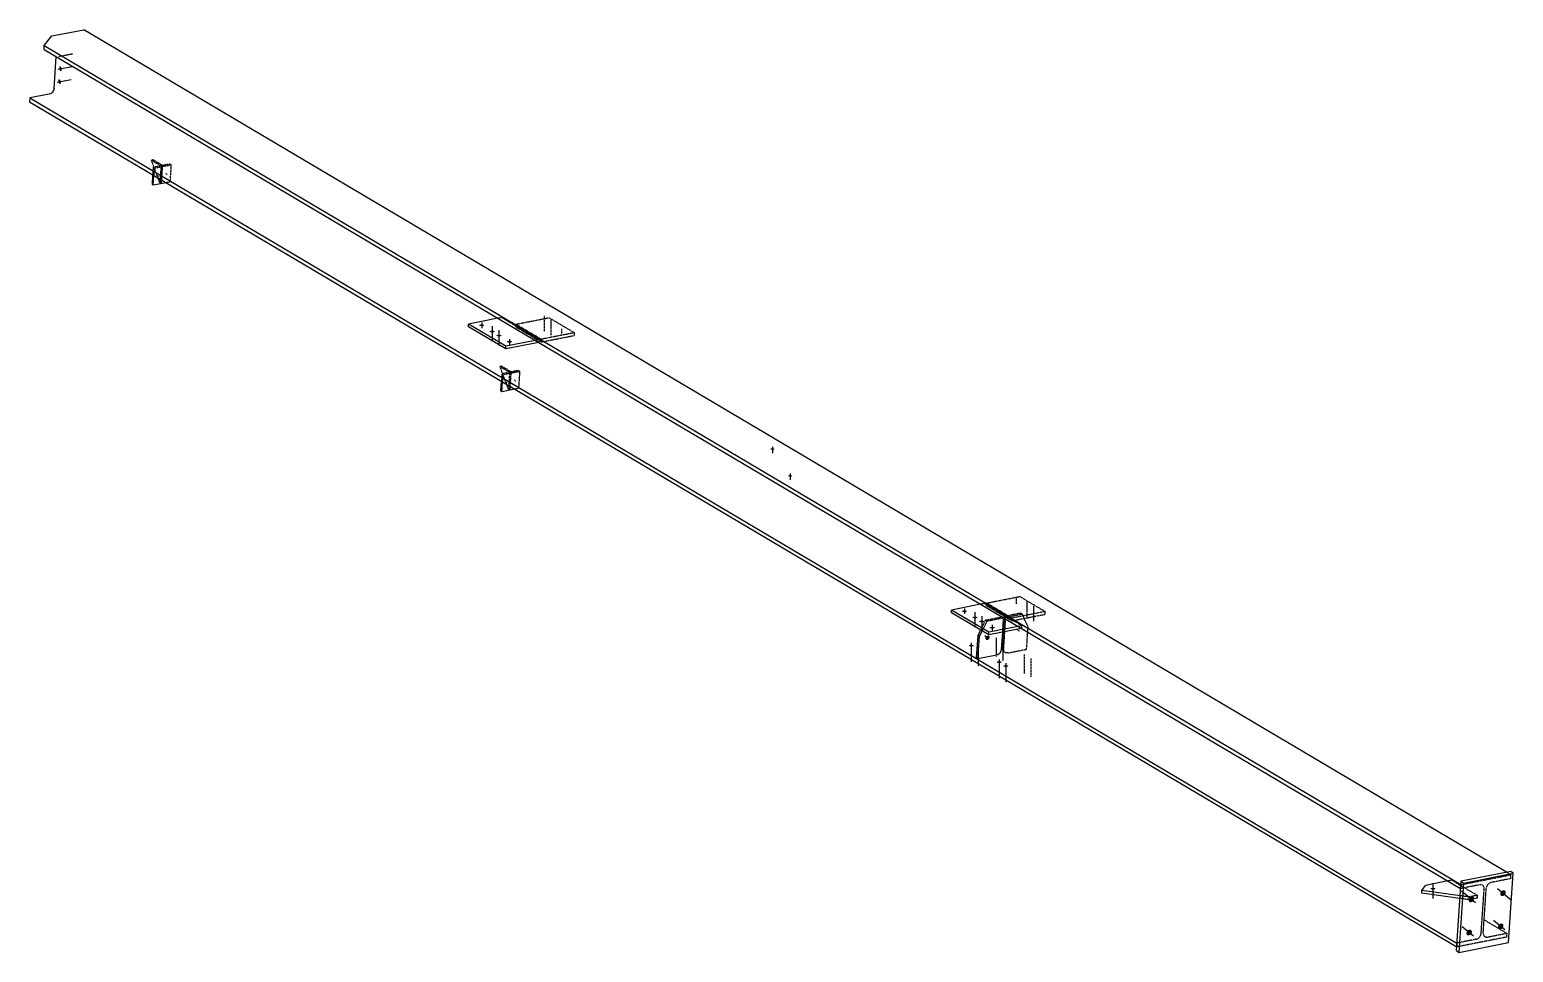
# Model space of a CAD drawing. Header units: millimetres. Extents: x 24 to 84095, y 8 to 4935.
# Drawn here: x 52259 to 60000, y 120 to 4935 of the extents above; entities that cross this region are included whole.
import ezdxf

# ---------------------------------------------------------------- set-up
doc = ezdxf.new("R2010")
doc.units = ezdxf.units.MM
doc.linetypes.add('DXK_LINE_DOT2', pattern=[3.9198, 1.9599, -1.9599])
doc.layers.add('STÅL', color=7, linetype='Continuous')

msp = doc.modelspace()

# ---------------------------------------------------------------- hatches: boundary and pattern name
at = {"layer": 'STÅL', "linetype": 'Continuous'}
for points in [[(52425.9, 4732.3), (52426.3, 4729.6), (52426.4, 4727), (52426.2, 4724.6), (52425.8, 4722.4), (52425.1, 4720.6), (52424.1, 4719.3), (52423, 4718.5), (52421.8, 4718.3), (52420.4, 4718.6), (52419.1, 4719.5), (52417.7, 4720.8), (52416.5, 4722.6), (52415.4, 4724.8), (52414.5, 4727.3), (52413.9, 4729.9), (52413.5, 4732.6), (52413.4, 4735.2), (52413.6, 4737.6), (52414, 4739.8), (52414.7, 4741.5), (52415.6, 4742.9), (52416.7, 4743.6), (52418, 4743.9), (52419.3, 4743.6), (52420.7, 4742.7), (52422, 4741.4), (52423.2, 4739.5), (52424.3, 4737.4), (52425.2, 4734.9)], [(52421.3, 4665), (52421.7, 4662.4), (52421.8, 4659.7), (52421.6, 4657.3), (52421.2, 4655.2), (52420.5, 4653.4), (52419.6, 4652.1), (52418.4, 4651.3), (52417.2, 4651), (52415.9, 4651.3), (52414.5, 4652.2), (52413.2, 4653.6), (52411.9, 4655.4), (52410.9, 4657.6), (52410, 4660), (52409.3, 4662.7), (52408.9, 4665.3), (52408.8, 4668), (52409, 4670.4), (52409.4, 4672.5), (52410.1, 4674.3), (52411.1, 4675.6), (52412.2, 4676.4), (52413.4, 4676.7), (52414.8, 4676.3), (52416.1, 4675.5), (52417.4, 4674.1), (52418.7, 4672.3), (52419.8, 4670.1), (52420.6, 4667.7)], [(54617.6, 3387.9), (54614.9, 3388), (54612.3, 3388.3), (54610, 3388.7), (54607.9, 3389.4), (54606.3, 3390.1), (54605.2, 3391), (54604.7, 3391.9), (54604.7, 3392.8), (54605.2, 3393.7), (54606.3, 3394.6), (54607.9, 3395.3), (54610, 3395.9), (54612.3, 3396.4), (54614.9, 3396.7), (54617.6, 3396.8), (54620.3, 3396.7), (54622.9, 3396.4), (54625.2, 3395.9), (54627.3, 3395.3), (54628.9, 3394.6), (54630, 3393.7), (54630.5, 3392.8), (54630.5, 3391.9), (54630, 3391), (54628.9, 3390.1), (54627.3, 3389.4), (54625.2, 3388.7), (54622.9, 3388.3), (54620.3, 3388)], [(54672.6, 3355.3), (54669.9, 3355.4), (54667.3, 3355.7), (54664.9, 3356.2), (54662.9, 3356.8), (54661.3, 3357.5), (54660.2, 3358.4), (54659.7, 3359.3), (54659.7, 3360.2), (54660.2, 3361.1), (54661.3, 3362), (54662.9, 3362.7), (54664.9, 3363.4), (54667.3, 3363.8), (54669.9, 3364.1), (54672.6, 3364.2), (54675.3, 3364.1), (54677.9, 3363.8), (54680.2, 3363.4), (54682.3, 3362.7), (54683.8, 3362), (54685, 3361.1), (54685.5, 3360.2), (54685.5, 3359.3), (54685, 3358.4), (54683.8, 3357.5), (54682.3, 3356.8), (54680.2, 3356.2), (54677.9, 3355.7), (54675.3, 3355.4)], [(54707.6, 3334.6), (54704.9, 3334.7), (54702.3, 3335), (54699.9, 3335.4), (54697.9, 3336.1), (54696.3, 3336.8), (54695.2, 3337.7), (54694.7, 3338.6), (54694.7, 3339.5), (54695.2, 3340.4), (54696.3, 3341.3), (54697.9, 3342), (54699.9, 3342.6), (54702.3, 3343.1), (54704.9, 3343.4), (54707.6, 3343.5), (54710.3, 3343.4), (54712.9, 3343.1), (54715.2, 3342.6), (54717.3, 3342), (54718.8, 3341.3), (54720, 3340.4), (54720.5, 3339.5), (54720.5, 3338.6), (54720, 3337.7), (54718.8, 3336.8), (54717.3, 3336.1), (54715.2, 3335.4), (54712.9, 3335), (54710.3, 3334.7)], [(54762.6, 3302), (54759.9, 3302.1), (54757.3, 3302.4), (54755, 3302.8), (54752.9, 3303.5), (54751.3, 3304.2), (54750.2, 3305.1), (54749.7, 3306), (54749.7, 3306.9), (54750.2, 3307.8), (54751.3, 3308.7), (54752.9, 3309.4), (54755, 3310), (54757.3, 3310.5), (54759.9, 3310.8), (54762.6, 3310.9), (54765.3, 3310.8), (54767.9, 3310.5), (54770.2, 3310), (54772.3, 3309.4), (54773.9, 3308.7), (54775, 3307.8), (54775.5, 3306.9), (54775.5, 3306), (54775, 3305.1), (54773.9, 3304.2), (54772.3, 3303.5), (54770.2, 3302.8), (54767.9, 3302.4), (54765.3, 3302.1)], [(56134.4, 2742.7), (56132.1, 2742.8), (56129.9, 2743), (56127.9, 2743.4), (56126.2, 2743.9), (56124.9, 2744.6), (56123.9, 2745.3), (56123.5, 2746.1), (56123.5, 2746.8), (56123.9, 2747.6), (56124.9, 2748.3), (56126.2, 2749), (56127.9, 2749.5), (56129.9, 2749.9), (56132.1, 2750.1), (56134.4, 2750.2), (56136.7, 2750.1), (56138.9, 2749.9), (56140.9, 2749.5), (56142.6, 2749), (56143.9, 2748.3), (56144.9, 2747.6), (56145.4, 2746.8), (56145.4, 2746.1), (56144.9, 2745.3), (56143.9, 2744.6), (56142.6, 2743.9), (56140.9, 2743.4), (56138.9, 2743), (56136.7, 2742.8)], [(56227, 2603), (56224.7, 2603.1), (56222.5, 2603.3), (56220.6, 2603.7), (56218.8, 2604.2), (56217.5, 2604.9), (56216.6, 2605.6), (56216.1, 2606.4), (56216.1, 2607.2), (56216.6, 2607.9), (56217.5, 2608.6), (56218.8, 2609.3), (56220.6, 2609.8), (56222.5, 2610.2), (56224.7, 2610.4), (56227, 2610.5), (56229.3, 2610.4), (56231.5, 2610.2), (56233.5, 2609.8), (56235.2, 2609.3), (56236.6, 2608.6), (56237.5, 2607.9), (56238, 2607.2), (56238, 2606.4), (56237.5, 2605.6), (56236.6, 2604.9), (56235.2, 2604.2), (56233.5, 2603.7), (56231.5, 2603.3), (56229.3, 2603.1)], [(57136.4, 1895.8), (57133.7, 1895.9), (57131.1, 1896.2), (57128.7, 1896.6), (57126.7, 1897.3), (57125.1, 1898), (57124, 1898.9), (57123.4, 1899.8), (57123.4, 1900.7), (57124, 1901.6), (57125.1, 1902.5), (57126.7, 1903.2), (57128.7, 1903.8), (57131.1, 1904.3), (57133.7, 1904.6), (57136.4, 1904.7), (57139.1, 1904.6), (57141.7, 1904.3), (57144, 1903.8), (57146, 1903.2), (57147.6, 1902.5), (57148.7, 1901.6), (57149.3, 1900.7), (57149.3, 1899.8), (57148.7, 1898.9), (57147.6, 1898), (57146, 1897.3), (57144, 1896.6), (57141.7, 1896.2), (57139.1, 1895.9)], [(57191.4, 1863.2), (57188.7, 1863.3), (57186.1, 1863.6), (57183.7, 1864.1), (57181.7, 1864.7), (57180.1, 1865.4), (57179, 1866.3), (57178.4, 1867.2), (57178.4, 1868.1), (57179, 1869), (57180.1, 1869.9), (57181.7, 1870.6), (57183.7, 1871.2), (57186.1, 1871.7), (57188.7, 1872), (57191.4, 1872.1), (57194.1, 1872), (57196.7, 1871.7), (57199, 1871.2), (57201, 1870.6), (57202.6, 1869.9), (57203.7, 1869), (57204.3, 1868.1), (57204.3, 1867.2), (57203.7, 1866.3), (57202.6, 1865.4), (57201, 1864.7), (57199, 1864.1), (57196.7, 1863.6), (57194.1, 1863.3)], [(57226.4, 1842.5), (57223.7, 1842.6), (57221.1, 1842.9), (57218.7, 1843.3), (57216.7, 1843.9), (57215.1, 1844.7), (57214, 1845.5), (57213.4, 1846.5), (57213.4, 1847.4), (57214, 1848.3), (57215.1, 1849.1), (57216.7, 1849.9), (57218.7, 1850.5), (57221.1, 1851), (57223.7, 1851.3), (57226.4, 1851.4), (57229.1, 1851.3), (57231.7, 1851), (57234, 1850.5), (57236, 1849.9), (57237.6, 1849.1), (57238.7, 1848.3), (57239.3, 1847.4), (57239.3, 1846.5), (57238.7, 1845.5), (57237.6, 1844.7), (57236, 1843.9), (57234, 1843.3), (57231.7, 1842.9), (57229.1, 1842.6)], [(57281.4, 1809.9), (57278.7, 1810), (57276.1, 1810.3), (57273.7, 1810.7), (57271.7, 1811.4), (57270.1, 1812.1), (57269, 1813), (57268.4, 1813.9), (57268.4, 1814.8), (57269, 1815.7), (57270.1, 1816.6), (57271.7, 1817.3), (57273.7, 1817.9), (57276.1, 1818.4), (57278.7, 1818.7), (57281.4, 1818.8), (57284.1, 1818.7), (57286.7, 1818.4), (57289, 1817.9), (57291, 1817.3), (57292.6, 1816.6), (57293.7, 1815.7), (57294.3, 1814.8), (57294.3, 1813.9), (57293.7, 1813), (57292.6, 1812.1), (57291, 1811.4), (57289, 1810.7), (57286.7, 1810.3), (57284.1, 1810)], [(57172.2, 1716.4), (57169.5, 1716.5), (57166.9, 1716.7), (57164.5, 1717.2), (57162.5, 1717.8), (57160.9, 1718.6), (57159.8, 1719.4), (57159.3, 1720.3), (57159.3, 1721.3), (57159.8, 1722.2), (57160.9, 1723), (57162.5, 1723.8), (57164.5, 1724.4), (57166.9, 1724.9), (57169.5, 1725.2), (57172.2, 1725.3), (57174.9, 1725.2), (57177.5, 1724.9), (57179.8, 1724.4), (57181.9, 1723.8), (57183.4, 1723), (57184.6, 1722.2), (57185.1, 1721.3), (57185.1, 1720.3), (57184.6, 1719.4), (57183.4, 1718.6), (57181.9, 1717.8), (57179.8, 1717.2), (57177.5, 1716.7), (57174.9, 1716.5)], [(57249.4, 1768.2), (57251.3, 1770.1), (57253.5, 1771.7), (57255.8, 1772.9), (57258.1, 1773.5), (57260.4, 1773.7), (57262.6, 1773.4), (57264.5, 1772.5), (57266.1, 1771.2), (57267.4, 1769.4), (57268.1, 1767.4), (57268.4, 1765.1), (57268.2, 1762.6), (57267.5, 1760.2), (57266.4, 1757.7), (57264.8, 1755.5), (57262.9, 1753.6), (57260.8, 1752), (57258.5, 1750.8), (57256.1, 1750.2), (57253.8, 1750), (57251.6, 1750.4), (57249.7, 1751.2), (57248.1, 1752.5), (57246.9, 1754.3), (57246.1, 1756.3), (57245.8, 1758.6), (57246, 1761.1), (57246.7, 1763.6), (57247.9, 1766)], [(57317.2, 1630.5), (57314.5, 1630.6), (57311.9, 1630.8), (57309.5, 1631.3), (57307.5, 1631.9), (57305.9, 1632.7), (57304.8, 1633.5), (57304.3, 1634.4), (57304.3, 1635.4), (57304.8, 1636.3), (57305.9, 1637.1), (57307.5, 1637.9), (57309.5, 1638.5), (57311.9, 1639), (57314.5, 1639.3), (57317.2, 1639.4), (57319.9, 1639.3), (57322.5, 1639), (57324.8, 1638.5), (57326.9, 1637.9), (57328.4, 1637.1), (57329.6, 1636.3), (57330.1, 1635.4), (57330.1, 1634.4), (57329.6, 1633.5), (57328.4, 1632.7), (57326.9, 1631.9), (57324.8, 1631.3), (57322.5, 1630.8), (57319.9, 1630.6)], [(57352.2, 1609.7), (57349.5, 1609.8), (57346.9, 1610.1), (57344.5, 1610.6), (57342.5, 1611.2), (57340.9, 1612), (57339.8, 1612.8), (57339.3, 1613.7), (57339.3, 1614.6), (57339.8, 1615.6), (57340.9, 1616.4), (57342.5, 1617.2), (57344.5, 1617.8), (57346.9, 1618.2), (57349.5, 1618.5), (57352.2, 1618.6), (57354.9, 1618.5), (57357.5, 1618.2), (57359.8, 1617.8), (57361.9, 1617.2), (57363.4, 1616.4), (57364.6, 1615.6), (57365.1, 1614.6), (57365.1, 1613.7), (57364.6, 1612.8), (57363.4, 1612), (57361.9, 1611.2), (57359.8, 1610.6), (57357.5, 1610.1), (57354.9, 1609.8)], [(59580.7, 447.6), (59578, 447.7), (59575.4, 448), (59573.1, 448.5), (59571.1, 449.1), (59569.5, 449.8), (59568.3, 450.7), (59567.8, 451.6), (59567.8, 452.5), (59568.3, 453.4), (59569.5, 454.3), (59571.1, 455), (59573.1, 455.7), (59575.4, 456.1), (59578, 456.4), (59580.7, 456.5), (59583.4, 456.4), (59586, 456.1), (59588.4, 455.7), (59590.4, 455), (59592, 454.3), (59593.1, 453.4), (59593.6, 452.5), (59593.6, 451.6), (59593.1, 450.7), (59592, 449.8), (59590.4, 449.1), (59588.4, 448.5), (59586, 448), (59583.4, 447.7)], [(59771.8, 404.4), (59774.2, 406.8), (59777, 408.8), (59779.9, 410.3), (59782.9, 411.2), (59785.8, 411.4), (59788.6, 410.9), (59791, 409.8), (59793.1, 408.2), (59794.6, 406), (59795.6, 403.3), (59795.9, 400.4), (59795.7, 397.3), (59794.8, 394.2), (59793.3, 391.1), (59791.4, 388.3), (59789, 385.8), (59786.3, 383.8), (59783.3, 382.3), (59780.3, 381.5), (59777.4, 381.3), (59774.6, 381.7), (59772.2, 382.8), (59770.2, 384.5), (59768.6, 386.7), (59767.6, 389.3), (59767.3, 392.2), (59767.5, 395.3), (59768.4, 398.5), (59769.9, 401.5)], [(59936.4, 436.8), (59938.8, 439.3), (59941.5, 441.3), (59944.4, 442.8), (59947.4, 443.7), (59950.4, 443.9), (59953.1, 443.4), (59955.6, 442.3), (59957.6, 440.6), (59959.1, 438.4), (59960.1, 435.8), (59960.5, 432.9), (59960.2, 429.8), (59959.3, 426.7), (59957.9, 423.6), (59955.9, 420.8), (59953.5, 418.3), (59950.8, 416.3), (59947.9, 414.8), (59944.9, 414), (59941.9, 413.8), (59939.2, 414.2), (59936.7, 415.3), (59934.7, 417), (59933.2, 419.2), (59932.2, 421.8), (59931.8, 424.7), (59932.1, 427.8), (59933, 431), (59934.4, 434)], [(59760.1, 231), (59762.5, 233.5), (59765.2, 235.5), (59768.1, 237), (59771.1, 237.8), (59774, 238), (59776.8, 237.6), (59779.2, 236.5), (59781.3, 234.8), (59782.8, 232.6), (59783.8, 230), (59784.1, 227.1), (59783.9, 224), (59783, 220.8), (59781.6, 217.8), (59779.6, 214.9), (59777.2, 212.5), (59774.5, 210.4), (59771.6, 209), (59768.6, 208.1), (59765.6, 207.9), (59762.9, 208.4), (59760.4, 209.5), (59758.4, 211.1), (59756.8, 213.3), (59755.9, 216), (59755.5, 218.9), (59755.8, 222), (59756.6, 225.1), (59758.1, 228.2)], [(59924.6, 263.5), (59927, 266), (59929.7, 268), (59932.6, 269.4), (59935.6, 270.3), (59938.6, 270.5), (59941.3, 270.1), (59943.8, 269), (59945.8, 267.3), (59947.4, 265.1), (59948.3, 262.5), (59948.7, 259.6), (59948.4, 256.4), (59947.5, 253.3), (59946.1, 250.2), (59944.1, 247.4), (59941.7, 245), (59939, 242.9), (59936.1, 241.5), (59933.1, 240.6), (59930.2, 240.4), (59927.4, 240.9), (59925, 241.9), (59922.9, 243.6), (59921.4, 245.8), (59920.4, 248.4), (59920, 251.4), (59920.3, 254.5), (59921.2, 257.6), (59922.6, 260.7)]]:
    msp.add_hatch(color=96, dxfattribs=at).paths.add_polyline_path(points)

# ---------------------------------------------------------------- linework, layer by layer
at = {"layer": 'STÅL', "color": 2, "linetype": 'Continuous'}
for p, q in [((52334.9, 4852.3), (52374.1, 4902.4)), ((52374.1, 4902.4), (52541.1, 4935.3)), ((59964.2, 537.9), (52541.1, 4935.3)), ((52334.9, 4831.1), (52334.9, 4852.3)), ((52334.9, 4852.3), (59726.7, 473.3)), ((52334.9, 4831.1), (59725.4, 453)), ((52386.7, 4628.1), (52397.9, 4793.8)), ((52260.5, 4579.2), (52259.1, 4558.8)), ((52361.6, 4599.1), (52260.5, 4579.2)), ((52260.5, 4579.2), (59706, 168.5)), ((52370.7, 4602.7), (52361.6, 4599.1)), ((52378.7, 4609.5), (52370.7, 4602.7)), ((52384.3, 4618.4), (52378.7, 4609.5)), ((52386.7, 4628.1), (52384.3, 4618.4)), ((52259.1, 4558.8), (59704.6, 148.1)), ((52899.2, 4127.4), (52902.6, 4177.6)), ((52899.2, 4127.4), (52904.2, 4123.3)), ((52904.2, 4123.3), (52907.7, 4174.6)), ((52971.8, 4136.7), (52904.2, 4123.3)), ((54702.1, 3428.8), (54549.3, 3398.6)), ((54549.3, 3384.5), (54549.3, 3398.6)), ((54744.3, 3283.1), (54549.3, 3398.6)), ((54744.3, 3269), (54549.3, 3384.5)), ((54897.1, 3313.3), (54744.3, 3283.1)), ((54914.9, 3302.7), (54744.3, 3269)), ((54744.3, 3269), (54744.3, 3283.1)), ((54718, 3050), (54721.4, 3100.2)), ((54723, 3045.9), (54726.5, 3097.2)), ((54718, 3050), (54723, 3045.9)), ((54790.5, 3059.2), (54723, 3045.9)), ((57220.9, 1936.7), (57068.1, 1906.5)), ((57068.1, 1892.4), (57068.1, 1906.5)), ((57263.1, 1791), (57068.1, 1906.5)), ((57263.1, 1776.9), (57068.1, 1892.4)), ((57207.1, 1774.4), (57220.8, 1801.9)), ((57214.6, 1768.3), (57228.9, 1797.1)), ((57415.9, 1821.1), (57263.1, 1791)), ((57433.7, 1810.6), (57263.1, 1776.9)), ((57263.1, 1776.9), (57263.1, 1791)), ((57329.6, 1699.9), (57335.8, 1791.2)), ((57199.2, 1657.9), (57207.1, 1774.4)), ((57206.7, 1651.7), (57214.6, 1768.3)), ((57214.6, 1768.3), (57207.1, 1774.4)), ((57206.7, 1651.7), (57199.2, 1657.9)), ((57304.5, 1671), (57206.7, 1651.7)), ((57311.8, 1673.7), (57304.5, 1671)), ((57317.8, 1677.8), (57311.8, 1673.7)), ((57323.7, 1684.3), (57319, 1678.8)), ((57324.6, 1685.8), (57327.9, 1692.2)), ((57327.9, 1692.2), (57329.6, 1699.9)), ((59987.8, 542.6), (59728, 491.3)), ((60000.2, 532.4), (59987.8, 542.6)), ((59522.3, 443.1), (59542.3, 469.6)), ((59658.6, 492.6), (59542.3, 469.6)), ((59703.4, 130.2), (59728, 491.3)), ((59740.4, 481.1), (59715.8, 120)), ((59725.4, 453), (59726.7, 473.3)), ((59728, 491.3), (59740.4, 481.1)), ((59740.4, 481.1), (60000.2, 532.4)), ((59975.6, 171.3), (60000.2, 532.4)), ((59522.3, 429), (59522.3, 443.1)), ((59722.8, 415.4), (59522.3, 443.1)), ((59721.9, 401.4), (59522.3, 429)), ((59706, 168.5), (59704.6, 148.1)), ((59715.8, 120), (59975.6, 171.3)), ((59703.4, 130.2), (59715.8, 120))]:
    msp.add_line(p, q, dxfattribs=at)
at = {"layer": 'STÅL', "color": 96, "linetype": 'DXK_LINE_DOT2'}
for p, q in [((52411.5, 4795.8), (52485.1, 4810.3)), ((52977, 4177.9), (52968.1, 4185.2)), ((52932, 4169), (52923.1, 4176.3)), ((54943.2, 3441.4), (54943.2, 3361.5)), ((54978.2, 3420.6), (54978.2, 3340.8)), ((55033.2, 3374), (55033.2, 3345.8)), ((54750.8, 3091.6), (54741.8, 3098.9)), ((54795.8, 3100.5), (54786.9, 3107.8)), ((57407, 1967.8), (57407, 1939.6)), ((57462, 1949.3), (57462, 1869.4)), ((57497, 1928.5), (57497, 1848.7)), ((57408.9, 1807), (57423.8, 1794.8)), ((57207.2, 1714.2), (57207.2, 1615.5)), ((57302.1, 1760.6), (57302.1, 1661.9)), ((57337.1, 1739.8), (57337.1, 1641.2)), ((57447.1, 1674.7), (57447.1, 1576)), ((57482.1, 1653.9), (57482.1, 1555.3))]:
    msp.add_line(p, q, dxfattribs=at)
at = {"layer": 'STÅL', "color": 96, "linetype": 'Continuous'}
for p, q in [((52406.9, 4728.5), (52480.5, 4743.1)), ((52402.3, 4661.3), (52475.9, 4675.8)), ((54617.6, 3406.4), (54617.6, 3378.2)), ((54672.6, 3388), (54672.6, 3308.1)), ((54707.6, 3367.2), (54707.6, 3287.3)), ((54762.6, 3320.5), (54762.6, 3292.4)), ((56134.4, 2758.7), (56134.4, 2725.3)), ((56227, 2619), (56227, 2585.6)), ((57136.4, 1914.3), (57136.4, 1886.1)), ((57191.4, 1895.8), (57191.4, 1816)), ((57226.4, 1875.1), (57226.4, 1795.2)), ((57281.4, 1828.4), (57281.4, 1800.2)), ((57172.2, 1734.9), (57172.2, 1636.2)), ((57242.2, 1774.1), (57257.1, 1761.9)), ((57317.2, 1649), (57317.2, 1550.3)), ((57352.2, 1628.3), (57352.2, 1529.6)), ((59580.7, 480.3), (59580.7, 400.4)), ((59803.4, 378.3), (59729.5, 439.2)), ((59916.9, 452.9), (59990.8, 392)), ((59791.7, 205), (59732.6, 253.6)), ((59956.2, 237.5), (59897.1, 286.1))]:
    msp.add_line(p, q, dxfattribs=at)
at = {"layer": 'STÅL', "color": 7, "linetype": 'DXK_LINE_DOT2'}
for p, q in [((52903, 4256.1), (52894.3, 4254.4)), ((52938.2, 4135.1), (52894.3, 4254.4)), ((52894.3, 4254.4), (52944.3, 4224.8)), ((52902.6, 4177.6), (52905.3, 4217.1)), ((52953, 4226.5), (52903, 4256.1)), ((52991.9, 4234.2), (52905.3, 4217.1)), ((52905.3, 4217.1), (52910.3, 4213)), ((52907.7, 4174.6), (52910.3, 4213)), ((52910.3, 4213), (52996.9, 4230.1)), ((52944.3, 4224.8), (52938.2, 4135.1)), ((52946.9, 4136.8), (52953, 4226.5)), ((52996.9, 4230.1), (52990.8, 4140.4)), ((52991.9, 4234.2), (52996.9, 4230.1)), ((52946.9, 4136.8), (52938.2, 4135.1)), ((52990.8, 4140.4), (52971.8, 4136.7)), ((54722.5, 3432.8), (54702.1, 3428.8)), ((54722.5, 3432.8), (54917.5, 3317.3)), ((54795.8, 3397.9), (54969, 3432.1)), ((54969, 3432.1), (55101.5, 3353.6)), ((54795.8, 3383.8), (54795.8, 3397.9)), ((54928.3, 3319.4), (54795.8, 3397.9)), ((54795.8, 3383.8), (54928.3, 3305.3)), ((55101.5, 3353.6), (54928.3, 3319.4)), ((54928.3, 3305.3), (55101.5, 3339.5)), ((55101.5, 3339.5), (55101.5, 3353.6)), ((54917.5, 3317.3), (54897.1, 3313.3)), ((54917.5, 3303.2), (54914.9, 3302.7)), ((54917.5, 3303.2), (54917.5, 3317.3)), ((54928.3, 3305.3), (54928.3, 3319.4)), ((54721.7, 3178.7), (54713.1, 3177)), ((54757, 3057.7), (54713.1, 3177)), ((54713.1, 3177), (54763.1, 3147.3)), ((54771.7, 3149.1), (54721.7, 3178.7)), ((54721.4, 3100.2), (54724.1, 3139.6)), ((54810.7, 3156.7), (54724.1, 3139.6)), ((54724.1, 3139.6), (54729.1, 3135.6)), ((54726.5, 3097.2), (54729.1, 3135.6)), ((54729.1, 3135.6), (54815.7, 3152.7)), ((54763.1, 3147.3), (54757, 3057.7)), ((54765.6, 3059.4), (54771.7, 3149.1)), ((54815.7, 3152.7), (54809.6, 3063)), ((54810.7, 3156.7), (54815.7, 3152.7)), ((54765.6, 3059.4), (54757, 3057.7)), ((54809.6, 3063), (54790.5, 3059.2)), ((57241.3, 1940.7), (57220.9, 1936.7)), ((57241.3, 1940.7), (57436.3, 1825.2)), ((57252.1, 1942.8), (57425.3, 1977)), ((57252.1, 1928.7), (57252.1, 1942.8)), ((57384.6, 1864.3), (57252.1, 1942.8)), ((57425.3, 1977), (57557.8, 1898.5)), ((57246.7, 1853.9), (57333.3, 1871)), ((57252.1, 1928.7), (57384.6, 1850.2)), ((57340.8, 1864.8), (57254.2, 1847.7)), ((57333.3, 1871), (57340.8, 1864.8)), ((57344.7, 1873.2), (57333.5, 1708.2)), ((57335.8, 1791.2), (57340.8, 1864.8)), ((57340.9, 1702.1), (57352.1, 1867.1)), ((57431.3, 1890.3), (57344.7, 1873.2)), ((57352.1, 1867.1), (57344.7, 1873.2)), ((57438.7, 1884.2), (57352.1, 1867.1)), ((57557.8, 1898.5), (57384.6, 1864.3)), ((57384.6, 1850.2), (57557.8, 1884.4)), ((57384.6, 1850.2), (57384.6, 1864.3)), ((57431.3, 1890.3), (57438.7, 1884.2)), ((57468.4, 1818.4), (57438.7, 1884.2)), ((57557.8, 1884.4), (57557.8, 1898.5)), ((57220.8, 1801.9), (57246.7, 1853.9)), ((57228.9, 1797.1), (57254.2, 1847.7)), ((57254.2, 1847.7), (57246.7, 1853.9)), ((57436.3, 1825.2), (57415.9, 1821.1)), ((57436.3, 1811.1), (57433.7, 1810.6)), ((57436.3, 1811.1), (57436.3, 1825.2)), ((57460.5, 1701.8), (57468.4, 1818.4)), ((57333.5, 1708.2), (57334.1, 1701)), ((57318.6, 1678.4), (57317.8, 1677.8)), ((57318.6, 1678.4), (57319, 1678.8)), ((57324.1, 1684.8), (57323.7, 1684.3)), ((57324.1, 1684.8), (57324.6, 1685.8)), ((57334.1, 1701), (57337, 1694.9)), ((57337, 1694.9), (57341.8, 1690.6)), ((57341.5, 1694.9), (57340.9, 1702.1)), ((57344.4, 1688.8), (57341.5, 1694.9)), ((57341.8, 1690.6), (57349.2, 1684.4)), ((57349.2, 1684.4), (57344.4, 1688.8)), ((57355.5, 1682.3), (57349.2, 1684.4)), ((57362.6, 1682.5), (57355.5, 1682.3)), ((57362.6, 1682.5), (57460.5, 1701.8)), ((59679, 496.6), (59658.6, 492.6)), ((59679, 496.6), (59812.5, 417.5)), ((59826.5, 473), (59725.4, 453)), ((59726.7, 473.3), (59986.6, 524.6)), ((59835.3, 472.9), (59826.5, 473)), ((59842.5, 469.1), (59835.3, 472.9)), ((59847.1, 462.2), (59842.5, 469.1)), ((59861.4, 465), (59859, 455.3)), ((59867, 473.9), (59861.4, 465)), ((59875, 480.7), (59867, 473.9)), ((59884.1, 484.4), (59875, 480.7)), ((59985.2, 504.3), (59884.1, 484.4)), ((59986.6, 524.6), (59964.2, 537.9)), ((59986.6, 524.6), (59985.2, 504.3)), ((59769.2, 394.9), (59721.9, 401.4)), ((59769.2, 409), (59722.8, 415.4)), ((59812.5, 417.5), (59769.2, 409)), ((59769.2, 394.9), (59769.2, 409)), ((59812.5, 403.4), (59769.2, 394.9)), ((59812.5, 403.4), (59812.5, 417.5)), ((59832.2, 217.4), (59848.2, 453.2)), ((59843, 219.6), (59859, 455.3)), ((59848.2, 453.2), (59847.1, 462.2)), ((59847.8, 289.7), (59965.8, 219.8)), ((59964.5, 199.4), (59704.6, 148.1)), ((59807.1, 188.4), (59706, 168.5)), ((59807.1, 188.4), (59816.2, 192.1)), ((59816.2, 192.1), (59824.2, 198.8)), ((59824.2, 198.8), (59829.8, 207.8)), ((59829.8, 207.8), (59832.2, 217.4)), ((59843, 219.6), (59844.1, 210.6)), ((59844.1, 210.6), (59848.7, 203.7)), ((59848.7, 203.7), (59855.9, 199.9)), ((59855.9, 199.9), (59864.7, 199.8)), ((59864.7, 199.8), (59965.8, 219.8)), ((59965.8, 219.8), (59964.5, 199.4))]:
    msp.add_line(p, q, dxfattribs=at)

doc.saveas('drawing.dxf')
